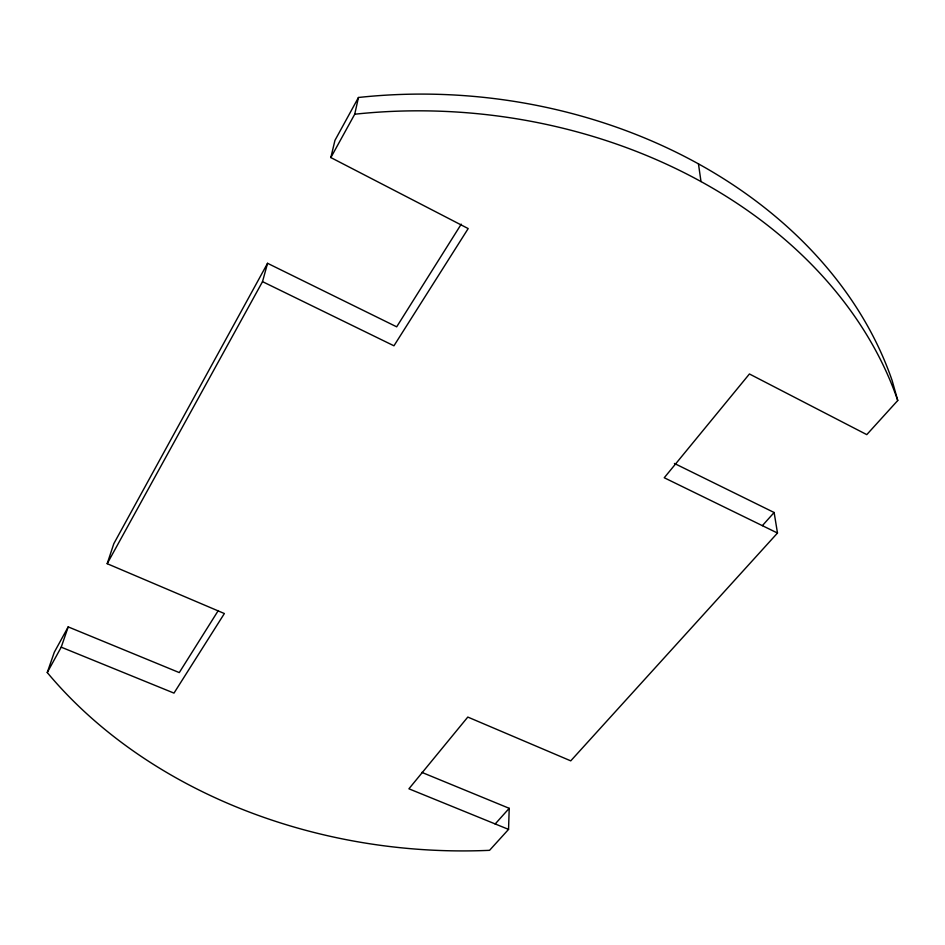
<?xml version="1.0" encoding="UTF-8"?>
<svg xmlns="http://www.w3.org/2000/svg" width="945" height="945" viewBox="0 0 945 945"><rect width="100%" height="100%" fill="white"/><g stroke="black" fill="none" stroke-linecap="round" stroke-linejoin="round"><path stroke-width="1.42" d="M218.271 610.564L179.278 672.592L68.194 626.889L54.314 652.204L47.25 672.533A474.567 369.022 5.3 0 0 489.557 850.323L508.552 829.391L509.213 808.318L421.824 772.372M461.231 224.166L396.687 326.828L267.553 263.301L262.521 281.634L393.947 345.799L468.188 228.572L330.844 157.567L354.729 114.215L358.462 97.489A467.196 366.932 5.3 0 1 892.186 380.705L897.75 400.503L866.778 434.629L749.432 373.972L664.24 477.757L777.487 533.039L570.745 760.855L467.799 717.066L408.913 788.803L508.552 829.391M330.844 157.567L334.943 140.38L358.462 97.489M47.25 672.533L61.224 647.171L173.986 693.11L224.378 613.541L107.187 563.692L113.825 543.67L267.553 263.301M61.224 647.171L68.194 626.889M107.187 563.692L262.521 281.634M495.133 824.028L509.213 808.318M762.332 525.68L774.132 512.509L674.411 463.452M774.132 512.509L777.487 533.039M698.461 163.875L701.001 181.57M354.729 114.215A474.567 369.022 5.3 0 1 897.75 400.503"/></g></svg>
